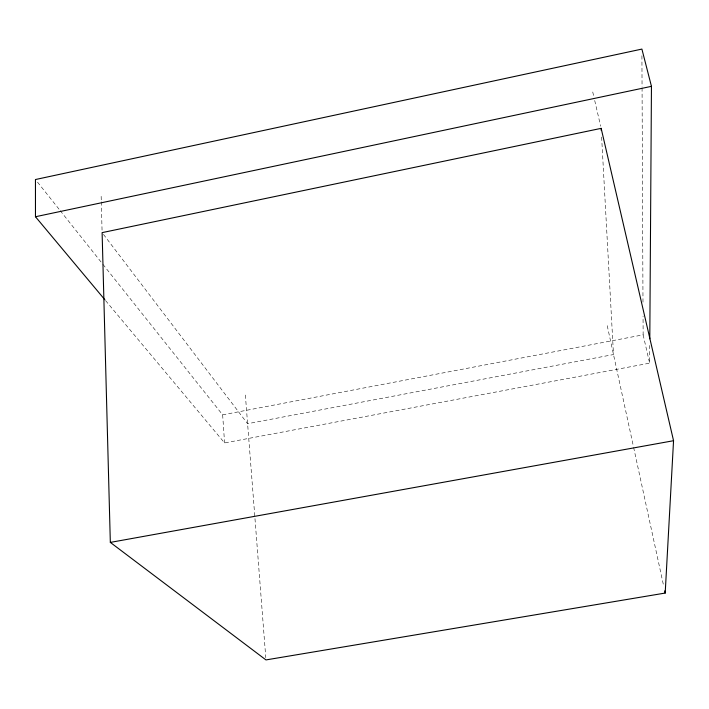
<?xml version="1.0" encoding="UTF-8"?>
<svg xmlns="http://www.w3.org/2000/svg" width="709" height="709" viewBox="0 0 709 709"><rect width="100%" height="100%" fill="white"/><g stroke="black" fill="none" stroke-linecap="round" stroke-linejoin="round"><path stroke-width="0.53" stroke-dasharray="3.54 2.66" d="M105.588 300.607L224.585 442.93L649.639 363.168L649.754 345.451M102.894 264.315L222.653 414.836L643.134 334.843L643.054 316.019M37.515 182.133L59.538 209.811M60.23 210.679L102.211 263.447M103.461 234.395L247.601 423.707L613.498 354.553L601.578 136.075M592.733 91.975L593.725 96.247M594.709 100.527L600.665 126.211M643.134 334.843L649.639 363.168M607.241 325.67L633.385 446.289M633.616 447.37L663.792 586.591M245.367 395.019L265.795 657.713M222.653 414.836L224.585 442.93M101.157 196.331L101.272 200.727M101.298 201.826L102.087 231.533M641.92 55.727L642.053 86.737M642.062 87.845L642.992 302.725"/><path stroke-width="1.06" d="M649.798 338.805L651.456 86.338L641.893 49.081L35.45 179.537L35.468 216.741L104.879 299.765M665.193 593.061L673.55 440.714L601.161 128.356L102.114 232.632L110.329 542.403L265.964 659.919L665.193 593.061L664.732 590.907M35.468 216.741L651.456 86.338M110.329 542.403L673.55 440.714M601.161 128.356L601.285 130.562"/></g></svg>
